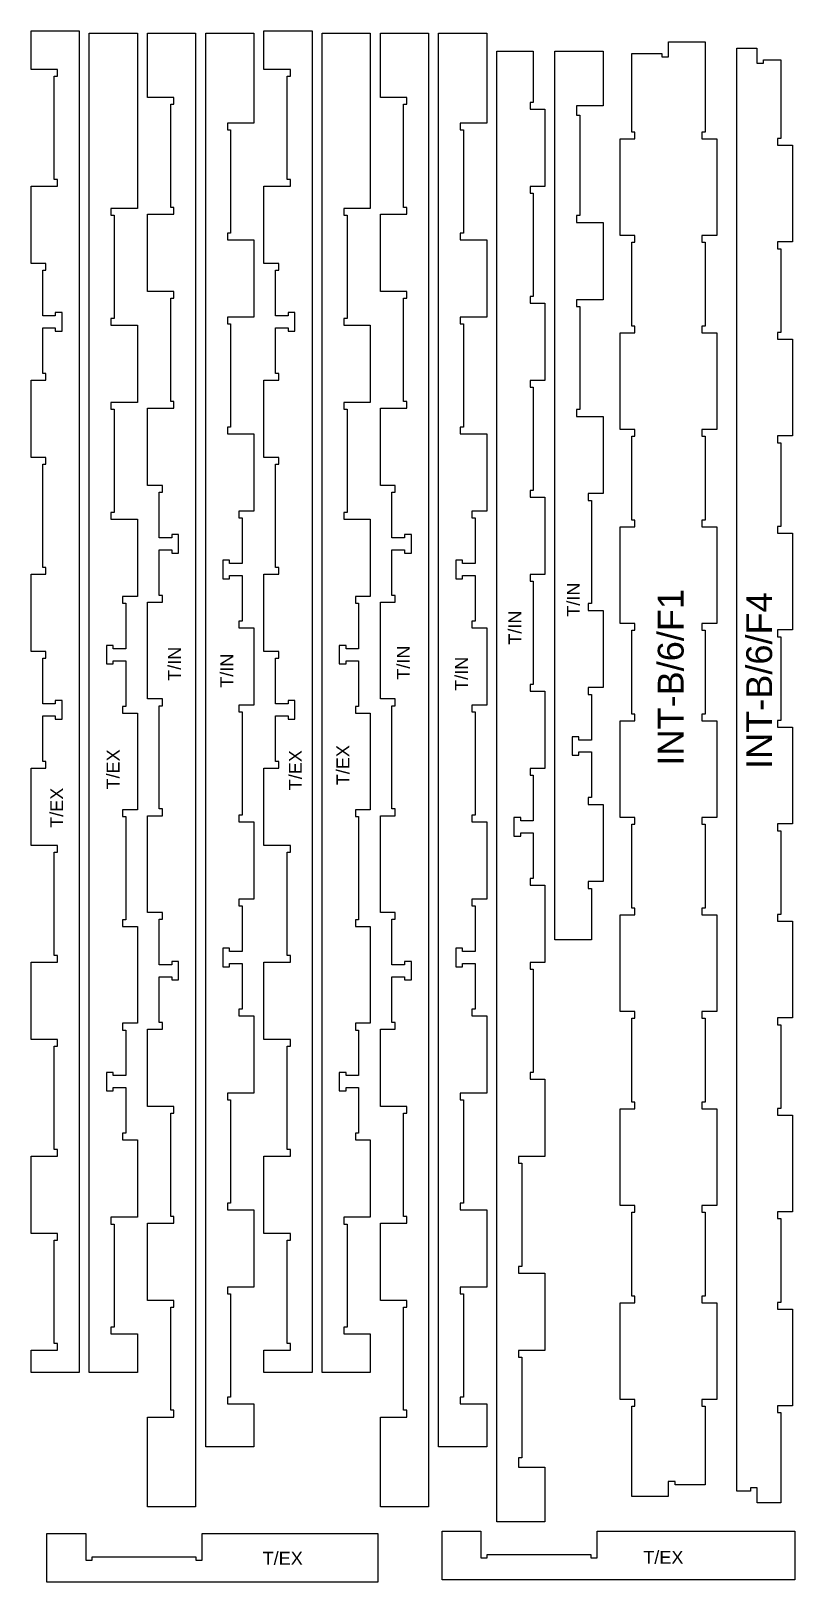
# Model space of a CAD drawing. Header units: millimetres. Extents: x 109 to 1291, y 101 to 2499.
import ezdxf

# ---------------------------------------------------------------- set-up
doc = ezdxf.new("R2010")
doc.units = ezdxf.units.MM
doc.layers.add('1_ANYTOOL_1MMDEEP_INSIDE', color=2, linetype='Continuous', true_color=0xffff00)
doc.layers.add('6_ANYTOOL_CUTTHROUGH_OUTSI', color=5, linetype='Continuous', true_color=0x0000ff)
doc.styles.add('textstyle11', font='standard')
doc.styles.add('textstyle12', font='standard')
doc.styles.add('textstyle13', font='standard')
doc.styles.add('textstyle14', font='standard')
doc.styles.add('textstyle15', font='standard')
doc.styles.add('textstyle16', font='standard')
doc.styles.add('textstyle17', font='standard')
doc.styles.add('textstyle18', font='standard')
doc.styles.add('textstyle19', font='standard')
doc.styles.add('textstyle20', font='standard')
doc.styles.add('textstyle21', font='standard')
doc.styles.add('textstyle22', font='standard')
doc.styles.add('textstyle23', font='standard')
doc.styles.add('textstyle24', font='standard')

msp = doc.modelspace()

# ---------------------------------------------------------------- linework, layer by layer
at = {"layer": '6_ANYTOOL_CUTTHROUGH_OUTSI'}
for points in [[(184, 424.8), (109.5, 424.8), (109.5, 459.3), (150.5, 459.3), (150.5, 469.8), (145.5, 469.8), (145.5, 629.3), (150.5, 629.3), (150.5, 639.8), (109.5, 639.8), (109.5, 759.3), (150.5, 759.3), (150.5, 769.8), (145.5, 769.8), (145.5, 929.3), (150.5, 929.3), (150.5, 939.8), (109.5, 939.8), (109.5, 1059.3), (150.5, 1059.3), (150.5, 1069.8), (145.5, 1069.8), (145.5, 1229.3), (150.5, 1229.3), (150.5, 1239.8), (109.5, 1239.8), (109.5, 1359.3), (132.5, 1359.3), (132.5, 1369.8), (127.5, 1369.8), (127.5, 1440.3), (147, 1440.3), (147, 1435.3), (157.5, 1435.3), (157.5, 1463.8), (147, 1463.8), (147, 1458.8), (127.5, 1458.8), (127.5, 1529.3), (132.5, 1529.3), (132.5, 1539.8), (109.5, 1539.8), (109.5, 1659.3), (132.5, 1659.3), (132.5, 1669.8), (127.5, 1669.8), (127.5, 1829.3), (132.5, 1829.3), (132.5, 1839.8), (109.5, 1839.8), (109.5, 1959.3), (132.5, 1959.3), (132.5, 1969.8), (127.5, 1969.8), (127.5, 2040.3), (147, 2040.3), (147, 2035.3), (157.5, 2035.3), (157.5, 2063.8), (147, 2063.8), (147, 2058.8), (127.5, 2058.8), (127.5, 2129.3), (132.5, 2129.3), (132.5, 2139.8), (109.5, 2139.8), (109.5, 2259.3), (150.5, 2259.3), (150.5, 2269.8), (145.5, 2269.8), (145.5, 2429.3), (150.5, 2429.3), (150.5, 2439.8), (109.5, 2439.8), (109.5, 2499.3), (184, 2499.3)], [(199.5, 424.8), (199.5, 2495.9), (274, 2495.9), (274, 2224.9), (233, 2224.9), (233, 2214.4), (238, 2214.4), (238, 2054.9), (233, 2054.9), (233, 2044.4), (274, 2044.4), (274, 1924.9), (233, 1924.9), (233, 1914.4), (238, 1914.4), (238, 1754.9), (233, 1754.9), (233, 1744.4), (274, 1744.4), (274, 1624.9), (251, 1624.9), (251, 1614.4), (256, 1614.4), (256, 1543.9), (236.5, 1543.9), (236.5, 1548.9), (226, 1548.9), (226, 1520.4), (236.5, 1520.4), (236.5, 1525.4), (256, 1525.4), (256, 1454.9), (251, 1454.9), (251, 1444.4), (274, 1444.4), (274, 1294.9), (251, 1294.9), (251, 1284.4), (256, 1284.4), (256, 1124.9), (251, 1124.9), (251, 1114.4), (274, 1114.4), (274, 964.8), (251, 964.8), (251, 954.3), (256, 954.3), (256, 883.8), (236.5, 883.8), (236.5, 888.8), (226, 888.8), (226, 860.3), (236.5, 860.3), (236.5, 865.3), (256, 865.3), (256, 794.8), (251, 794.8), (251, 784.3), (274, 784.3), (274, 664.8), (233, 664.8), (233, 654.3), (238, 654.3), (238, 494.8), (233, 494.8), (233, 484.3), (274, 484.3), (274, 424.8)], [(289.5, 355.7), (330.5, 355.7), (330.5, 366.2), (325.5, 366.2), (325.5, 525.7), (330.5, 525.7), (330.5, 536.2), (289.5, 536.2), (289.5, 655.7), (330.5, 655.7), (330.5, 666.2), (325.5, 666.2), (325.5, 825.7), (330.5, 825.7), (330.5, 836.2), (289.5, 836.2), (289.5, 955.7), (312.5, 955.7), (312.5, 966.2), (307.5, 966.2), (307.5, 1036.7), (327, 1036.7), (327, 1031.7), (337.5, 1031.7), (337.5, 1060.2), (327, 1060.2), (327, 1055.2), (307.5, 1055.2), (307.5, 1125.7), (312.5, 1125.7), (312.5, 1136.2), (289.5, 1136.2), (289.5, 1285.8), (312.5, 1285.8), (312.5, 1296.3), (307.5, 1296.3), (307.5, 1455.8), (312.5, 1455.8), (312.5, 1466.3), (289.5, 1466.3), (289.5, 1615.9), (312.5, 1615.9), (312.5, 1626.4), (307.5, 1626.4), (307.5, 1696.9), (327, 1696.9), (327, 1691.9), (337.5, 1691.9), (337.5, 1720.4), (327, 1720.4), (327, 1715.4), (307.5, 1715.4), (307.5, 1785.9), (312.5, 1785.9), (312.5, 1796.4), (289.5, 1796.4), (289.5, 1915.9), (330.5, 1915.9), (330.5, 1926.4), (325.5, 1926.4), (325.5, 2085.9), (330.5, 2085.9), (330.5, 2096.4), (289.5, 2096.4), (289.5, 2215.9), (330.5, 2215.9), (330.5, 2226.4), (325.5, 2226.4), (325.5, 2385.9), (330.5, 2385.9), (330.5, 2396.4), (289.5, 2396.4), (289.5, 2495.9), (364, 2495.9), (364, 216.7), (289.5, 216.7)], [(379.5, 309.8), (379.5, 2495.9), (454, 2495.9), (454, 2356.8), (413, 2356.8), (413, 2346.3), (418, 2346.3), (418, 2186.8), (413, 2186.8), (413, 2176.3), (454, 2176.3), (454, 2056.8), (413, 2056.8), (413, 2046.3), (418, 2046.3), (418, 1886.8), (413, 1886.8), (413, 1876.3), (454, 1876.3), (454, 1756.8), (431, 1756.8), (431, 1746.3), (436, 1746.3), (436, 1675.8), (416.5, 1675.8), (416.5, 1680.8), (406, 1680.8), (406, 1652.3), (416.5, 1652.3), (416.5, 1657.3), (436, 1657.3), (436, 1586.8), (431, 1586.8), (431, 1576.3), (454, 1576.3), (454, 1456.8), (431, 1456.8), (431, 1446.3), (436, 1446.3), (436, 1286.8), (431, 1286.8), (431, 1276.3), (454, 1276.3), (454, 1156.8), (431, 1156.8), (431, 1146.3), (436, 1146.3), (436, 1075.8), (416.5, 1075.8), (416.5, 1080.8), (406, 1080.8), (406, 1052.3), (416.5, 1052.3), (416.5, 1057.3), (436, 1057.3), (436, 986.8), (431, 986.8), (431, 976.3), (454, 976.3), (454, 856.8), (413, 856.8), (413, 846.3), (418, 846.3), (418, 686.8), (413, 686.8), (413, 676.3), (454, 676.3), (454, 556.8), (413, 556.8), (413, 546.3), (418, 546.3), (418, 386.8), (413, 386.8), (413, 376.3), (454, 376.3), (454, 309.8)], [(469.5, 424.8), (469.5, 459.3), (510.5, 459.3), (510.5, 469.8), (505.5, 469.8), (505.5, 629.3), (510.5, 629.3), (510.5, 639.8), (469.5, 639.8), (469.5, 759.3), (510.5, 759.3), (510.5, 769.8), (505.5, 769.8), (505.5, 929.3), (510.5, 929.3), (510.5, 939.8), (469.5, 939.8), (469.5, 1059.3), (510.5, 1059.3), (510.5, 1069.8), (505.5, 1069.8), (505.5, 1229.3), (510.5, 1229.3), (510.5, 1239.8), (469.5, 1239.8), (469.5, 1359.3), (492.5, 1359.3), (492.5, 1369.8), (487.5, 1369.8), (487.5, 1440.3), (507, 1440.3), (507, 1435.3), (517.5, 1435.3), (517.5, 1463.8), (507, 1463.8), (507, 1458.8), (487.5, 1458.8), (487.5, 1529.3), (492.5, 1529.3), (492.5, 1539.8), (469.5, 1539.8), (469.5, 1659.3), (492.5, 1659.3), (492.5, 1669.8), (487.5, 1669.8), (487.5, 1829.3), (492.5, 1829.3), (492.5, 1839.8), (469.5, 1839.8), (469.5, 1959.3), (492.5, 1959.3), (492.5, 1969.8), (487.5, 1969.8), (487.5, 2040.3), (507, 2040.3), (507, 2035.3), (517.5, 2035.3), (517.5, 2063.8), (507, 2063.8), (507, 2058.8), (487.5, 2058.8), (487.5, 2129.3), (492.5, 2129.3), (492.5, 2139.8), (469.5, 2139.8), (469.5, 2259.3), (510.5, 2259.3), (510.5, 2269.8), (505.5, 2269.8), (505.5, 2429.3), (510.5, 2429.3), (510.5, 2439.8), (469.5, 2439.8), (469.5, 2499.3), (544, 2499.3), (544, 424.8)], [(559.5, 424.8), (559.5, 2495.9), (634, 2495.9), (634, 2224.9), (593, 2224.9), (593, 2214.4), (598, 2214.4), (598, 2054.9), (593, 2054.9), (593, 2044.4), (634, 2044.4), (634, 1924.9), (593, 1924.9), (593, 1914.4), (598, 1914.4), (598, 1754.9), (593, 1754.9), (593, 1744.4), (634, 1744.4), (634, 1624.9), (611, 1624.9), (611, 1614.4), (616, 1614.4), (616, 1543.9), (596.5, 1543.9), (596.5, 1548.9), (586, 1548.9), (586, 1520.4), (596.5, 1520.4), (596.5, 1525.4), (616, 1525.4), (616, 1454.9), (611, 1454.9), (611, 1444.4), (634, 1444.4), (634, 1294.9), (611, 1294.9), (611, 1284.4), (616, 1284.4), (616, 1124.9), (611, 1124.9), (611, 1114.4), (634, 1114.4), (634, 964.8), (611, 964.8), (611, 954.3), (616, 954.3), (616, 883.8), (596.5, 883.8), (596.5, 888.8), (586, 888.8), (586, 860.3), (596.5, 860.3), (596.5, 865.3), (616, 865.3), (616, 794.8), (611, 794.8), (611, 784.3), (634, 784.3), (634, 664.8), (593, 664.8), (593, 654.3), (598, 654.3), (598, 494.8), (593, 494.8), (593, 484.3), (634, 484.3), (634, 424.8)], [(649.5, 355.7), (690.5, 355.7), (690.5, 366.2), (685.5, 366.2), (685.5, 525.7), (690.5, 525.7), (690.5, 536.2), (649.5, 536.2), (649.5, 655.7), (690.5, 655.7), (690.5, 666.2), (685.5, 666.2), (685.5, 825.7), (690.5, 825.7), (690.5, 836.2), (649.5, 836.2), (649.5, 955.7), (672.5, 955.7), (672.5, 966.2), (667.5, 966.2), (667.5, 1036.7), (687, 1036.7), (687, 1031.7), (697.5, 1031.7), (697.5, 1060.2), (687, 1060.2), (687, 1055.2), (667.5, 1055.2), (667.5, 1125.7), (672.5, 1125.7), (672.5, 1136.2), (649.5, 1136.2), (649.5, 1285.8), (672.5, 1285.8), (672.5, 1296.3), (667.5, 1296.3), (667.5, 1455.8), (672.5, 1455.8), (672.5, 1466.3), (649.5, 1466.3), (649.5, 1615.9), (672.5, 1615.9), (672.5, 1626.4), (667.5, 1626.4), (667.5, 1696.9), (687, 1696.9), (687, 1691.9), (697.5, 1691.9), (697.5, 1720.4), (687, 1720.4), (687, 1715.4), (667.5, 1715.4), (667.5, 1785.9), (672.5, 1785.9), (672.5, 1796.4), (649.5, 1796.4), (649.5, 1915.9), (690.5, 1915.9), (690.5, 1926.4), (685.5, 1926.4), (685.5, 2085.9), (690.5, 2085.9), (690.5, 2096.4), (649.5, 2096.4), (649.5, 2215.9), (690.5, 2215.9), (690.5, 2226.4), (685.5, 2226.4), (685.5, 2385.9), (690.5, 2385.9), (690.5, 2396.4), (649.5, 2396.4), (649.5, 2495.9), (724, 2495.9), (724, 216.7), (649.5, 216.7)], [(739.5, 309.8), (739.5, 2495.9), (814, 2495.9), (814, 2356.8), (773, 2356.8), (773, 2346.3), (778, 2346.3), (778, 2186.8), (773, 2186.8), (773, 2176.3), (814, 2176.3), (814, 2056.8), (773, 2056.8), (773, 2046.3), (778, 2046.3), (778, 1886.8), (773, 1886.8), (773, 1876.3), (814, 1876.3), (814, 1756.8), (791, 1756.8), (791, 1746.3), (796, 1746.3), (796, 1675.8), (776.5, 1675.8), (776.5, 1680.8), (766, 1680.8), (766, 1652.3), (776.5, 1652.3), (776.5, 1657.3), (796, 1657.3), (796, 1586.8), (791, 1586.8), (791, 1576.3), (814, 1576.3), (814, 1456.8), (791, 1456.8), (791, 1446.3), (796, 1446.3), (796, 1286.8), (791, 1286.8), (791, 1276.3), (814, 1276.3), (814, 1156.8), (791, 1156.8), (791, 1146.3), (796, 1146.3), (796, 1075.8), (776.5, 1075.8), (776.5, 1080.8), (766, 1080.8), (766, 1052.3), (776.5, 1052.3), (776.5, 1057.3), (796, 1057.3), (796, 986.8), (791, 986.8), (791, 976.3), (814, 976.3), (814, 856.8), (773, 856.8), (773, 846.3), (778, 846.3), (778, 686.8), (773, 686.8), (773, 676.3), (814, 676.3), (814, 556.8), (773, 556.8), (773, 546.3), (778, 546.3), (778, 386.8), (773, 386.8), (773, 376.3), (814, 376.3), (814, 309.8)], [(1020.1, 383), (1020.1, 532.5), (1043.1, 532.5), (1043.1, 543), (1038.1, 543), (1038.1, 672.5), (1043.1, 672.5), (1043.1, 683), (1020.1, 683), (1020.1, 832.5), (1043.1, 832.5), (1043.1, 843), (1038.1, 843), (1038.1, 972.5), (1043.1, 972.5), (1043.1, 983), (1020.1, 983), (1020.1, 1132.5), (1043.1, 1132.5), (1043.1, 1143), (1038.1, 1143), (1038.1, 1272.5), (1043.1, 1272.5), (1043.1, 1283), (1020.1, 1283), (1020.1, 1432.5), (1043.1, 1432.5), (1043.1, 1443), (1038.1, 1443), (1038.1, 1572.5), (1043.1, 1572.5), (1043.1, 1583), (1020.1, 1583), (1020.1, 1732.5), (1043.1, 1732.5), (1043.1, 1743), (1038.1, 1743), (1038.1, 1872.5), (1043.1, 1872.5), (1043.1, 1883), (1020.1, 1883), (1020.1, 2032.5), (1043.1, 2032.5), (1043.1, 2043), (1038.1, 2043), (1038.1, 2172.5), (1043.1, 2172.5), (1043.1, 2183), (1020.1, 2183), (1020.1, 2332.5), (1043.1, 2332.5), (1043.1, 2343), (1038.1, 2343), (1038.1, 2464.5), (1084.6, 2464.5), (1084.6, 2459.5), (1095.1, 2459.5), (1095.1, 2482.5), (1151.6, 2482.5), (1151.6, 2343), (1146.6, 2343), (1146.6, 2332.5), (1169.6, 2332.5), (1169.6, 2183), (1146.6, 2183), (1146.6, 2172.5), (1151.6, 2172.5), (1151.6, 2043), (1146.6, 2043), (1146.6, 2032.5), (1169.6, 2032.5), (1169.6, 1883), (1146.6, 1883), (1146.6, 1872.5), (1151.6, 1872.5), (1151.6, 1743), (1146.6, 1743), (1146.6, 1732.5), (1169.6, 1732.5), (1169.6, 1583), (1146.6, 1583), (1146.6, 1572.5), (1151.6, 1572.5), (1151.6, 1443), (1146.6, 1443), (1146.6, 1432.5), (1169.6, 1432.5), (1169.6, 1283), (1146.6, 1283), (1146.6, 1272.5), (1151.6, 1272.5), (1151.6, 1143), (1146.6, 1143), (1146.6, 1132.5), (1169.6, 1132.5), (1169.6, 983), (1146.6, 983), (1146.6, 972.5), (1151.6, 972.5), (1151.6, 843), (1146.6, 843), (1146.6, 832.5), (1169.6, 832.5), (1169.6, 683), (1146.6, 683), (1146.6, 672.5), (1151.6, 672.5), (1151.6, 543), (1146.6, 543), (1146.6, 532.5), (1169.6, 532.5), (1169.6, 383), (1146.6, 383), (1146.6, 372.5), (1151.6, 372.5), (1151.6, 251), (1105.1, 251), (1105.1, 256), (1094.6, 256), (1094.6, 233), (1038.1, 233), (1038.1, 372.5), (1043.1, 372.5), (1043.1, 383)], [(1200.5, 2472.6), (1231.6, 2472.6), (1231.6, 2449.6), (1242.1, 2449.6), (1242.1, 2454.6), (1268.6, 2454.6), (1268.6, 2333.1), (1263.6, 2333.1), (1263.6, 2322.6), (1286.6, 2322.6), (1286.6, 2173.1), (1263.6, 2173.1), (1263.6, 2162.6), (1268.6, 2162.6), (1268.6, 2033.1), (1263.6, 2033.1), (1263.6, 2022.6), (1286.6, 2022.6), (1286.6, 1873.1), (1263.6, 1873.1), (1263.6, 1862.6), (1268.6, 1862.6), (1268.6, 1733.1), (1263.6, 1733.1), (1263.6, 1722.6), (1286.6, 1722.6), (1286.6, 1573.1), (1263.6, 1573.1), (1263.6, 1562.6), (1268.6, 1562.6), (1268.6, 1433.1), (1263.6, 1433.1), (1263.6, 1422.6), (1286.6, 1422.6), (1286.6, 1273.1), (1263.6, 1273.1), (1263.6, 1262.6), (1268.6, 1262.6), (1268.6, 1133.1), (1263.6, 1133.1), (1263.6, 1122.6), (1286.6, 1122.6), (1286.6, 973.1), (1263.6, 973.1), (1263.6, 962.6), (1268.6, 962.6), (1268.6, 833.1), (1263.6, 833.1), (1263.6, 822.6), (1286.6, 822.6), (1286.6, 673.1), (1263.6, 673.1), (1263.6, 662.6), (1268.6, 662.6), (1268.6, 533.1), (1263.6, 533.1), (1263.6, 522.6), (1286.6, 522.6), (1286.6, 373.1), (1263.6, 373.1), (1263.6, 362.6), (1268.6, 362.6), (1268.6, 223.1), (1232.1, 223.1), (1232.1, 246.1), (1221.6, 246.1), (1221.6, 241.1), (1200.5, 241.1)], [(829.5, 2468.3), (886, 2468.3), (886, 2388.8), (881, 2388.8), (881, 2378.3), (904, 2378.3), (904, 2258.8), (881, 2258.8), (881, 2248.3), (886, 2248.3), (886, 2088.8), (881, 2088.8), (881, 2078.3), (904, 2078.3), (904, 1958.8), (881, 1958.8), (881, 1948.3), (886, 1948.3), (886, 1788.8), (881, 1788.8), (881, 1778.3), (904, 1778.3), (904, 1658.8), (881, 1658.8), (881, 1648.3), (886, 1648.3), (886, 1488.8), (881, 1488.8), (881, 1478.3), (904, 1478.3), (904, 1358.8), (881, 1358.8), (881, 1348.3), (886, 1348.3), (886, 1277.8), (866.5, 1277.8), (866.5, 1282.8), (856, 1282.8), (856, 1254.3), (866.5, 1254.3), (866.5, 1259.3), (886, 1259.3), (886, 1188.8), (881, 1188.8), (881, 1178.3), (904, 1178.3), (904, 1058.8), (881, 1058.8), (881, 1048.3), (886, 1048.3), (886, 888.8), (881, 888.8), (881, 878.3), (904, 878.3), (904, 758.8), (863, 758.8), (863, 748.3), (868, 748.3), (868, 588.8), (863, 588.8), (863, 578.3), (904, 578.3), (904, 458.8), (863, 458.8), (863, 448.3), (868, 448.3), (868, 292.8), (863, 292.8), (863, 278.3), (904, 278.3), (904, 193.8), (829.5, 193.8)], [(919.5, 1093.8), (919.5, 2468.3), (994, 2468.3), (994, 2383.8), (953, 2383.8), (953, 2369.3), (958, 2369.3), (958, 2213.8), (953, 2213.8), (953, 2203.3), (994, 2203.3), (994, 2083.8), (953, 2083.8), (953, 2073.3), (958, 2073.3), (958, 1913.8), (953, 1913.8), (953, 1903.3), (994, 1903.3), (994, 1783.8), (971, 1783.8), (971, 1773.3), (976, 1773.3), (976, 1613.8), (971, 1613.8), (971, 1603.3), (994, 1603.3), (994, 1483.8), (971, 1483.8), (971, 1473.3), (976, 1473.3), (976, 1402.8), (956.5, 1402.8), (956.5, 1407.8), (946, 1407.8), (946, 1379.3), (956.5, 1379.3), (956.5, 1384.3), (976, 1384.3), (976, 1313.8), (971, 1313.8), (971, 1303.3), (994, 1303.3), (994, 1183.8), (971, 1183.8), (971, 1173.3), (976, 1173.3), (976, 1093.8)], [(194.1, 175.7), (194.1, 134.7), (204.1, 134.7), (204.1, 139.7), (364.1, 139.7), (364.1, 134.7), (374.1, 134.7), (374.1, 175.7), (645.6, 175.7), (645.6, 100.7), (134.1, 100.7), (134.1, 175.7)], [(744.9, 179.3), (804.9, 179.3), (804.9, 138.3), (814.9, 138.3), (814.9, 143.3), (974.9, 143.3), (974.9, 138.3), (984.9, 138.3), (984.9, 179.3), (1290.5, 179.3), (1290.5, 104.3), (744.9, 104.3)]]:
    msp.add_lwpolyline(points, close=True, dxfattribs=at)

# ---------------------------------------------------------------- texts
at = {"layer": '1_ANYTOOL_1MMDEEP_INSIDE', "attachment_point": 1, "rotation": 90}
for s, insert, char_height, width, style in [('\\fArial;T/IN', (937.9, 1593.5), 20, 69.398, 'textstyle20'), ('\\fArial;INT-B/6/F1', (1078.4, 1363.2), 40, 295.904, 'textstyle23'), ('\\fArial;INT-B/6/F4', (1215.2, 1358), 40, 303.614, 'textstyle24'), ('\\fArial;T/IN', (847.5, 1550.2), 20, 69.398, 'textstyle19'), ('\\fArial;T/IN', (321.3, 1494.3), 20, 69.398, 'textstyle13'), ('\\fArial;T/IN', (675.1, 1496.1), 20, 69.398, 'textstyle15'), ('\\fArial;T/IN', (402.1, 1483.6), 20, 69.398, 'textstyle14'), ('\\fArial;T/IN', (764.8, 1478.9), 20, 69.398, 'textstyle16'), ('\\fArial;T/EX', (581.6, 1332.9), 20, 80.723, 'textstyle18'), ('\\fArial;T/EX', (226.4, 1326.3), 20, 80.723, 'textstyle12'), ('\\fArial;T/EX', (508.1, 1325.1), 20, 80.723, 'textstyle17'), ('\\fArial;T/EX', (139.1, 1267), 20, 80.723, 'textstyle11')]:
    msp.add_mtext(s, dxfattribs=dict(at, insert=insert, char_height=char_height, width=width, style=style))
at = {"layer": '1_ANYTOOL_1MMDEEP_INSIDE', "char_height": 20, "width": 80.723, "attachment_point": 1}
for insert, style in [((467.5, 147.4), 'textstyle22'), ((1056, 148.9), 'textstyle21')]:
    msp.add_mtext('\\fArial;T/EX', dxfattribs=dict(at, insert=insert, style=style))

doc.saveas('drawing.dxf')
